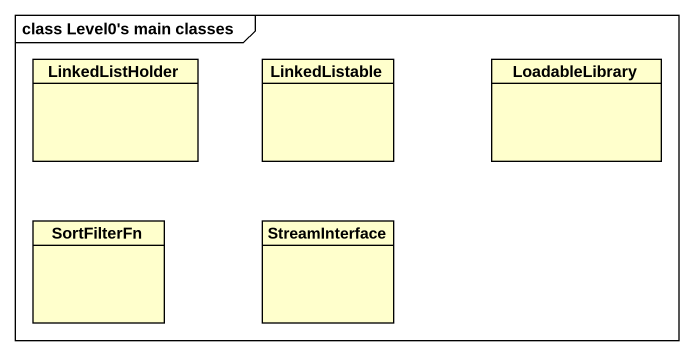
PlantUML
@startuml
mainframe class Level0's main classes
hide circle
hide empty members
class LinkedListHolder
class LinkedListable
class LoadableLibrary
class SortFilterFn
class StreamInterface
@enduml
